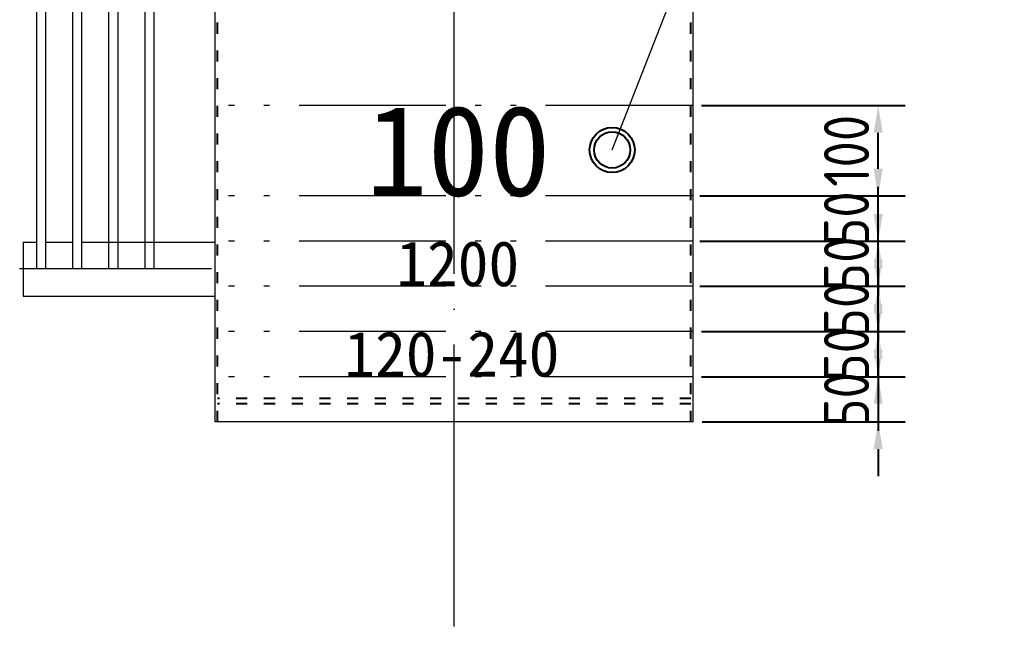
# Model space of a CAD drawing. Header units: millimetres. Extents: x 89051 to 218395, y -330386 to -125649.
# Drawn here: x 92223 to 93301, y -133700 to -133029 of the extents above; entities that cross this region are included whole.
import ezdxf

# ---------------------------------------------------------------- set-up
doc = ezdxf.new("R2010")
doc.units = ezdxf.units.MM
doc.header["$LTSCALE"] = 13
for name, pattern in [('1 实线', [0]), ('5 双点画线', [10.5, 6.25, -1.25, 0.25, -1.25, 0.25, -1.25]), ('ACAD_ISO03W100', [1.18, 0.47, -0.71]), ('ACAD_ISO04W100', [30, 24, -3, 0, -3]), ('CENTER', [50.8, 31.75, -6.35, 6.35, -6.35])]:
    doc.linetypes.add(name, pattern=pattern)
doc.layers.get('0').update_dxf_attribs({"color": 1, "linetype": 'CENTER'})
doc.layers.add('标注、文本', color=3, linetype='Continuous', lineweight=25)
doc.layers.add('铁心', color=3, linetype='Continuous', lineweight=0)
doc.layers.add('粗实线', color=4, linetype='Continuous')
doc.styles.get("Standard").update_dxf_attribs({"font": 'gbenor.shx', "bigfont": 'gbcbig.shx'})
doc.styles.add('Tahoma$001', font='tahoma.ttf', dxfattribs={"height": 2.159784})
doc.dimstyles.new('1-15', dxfattribs={"dimscale": 20, "dimtxt": 3.5, "dimasz": 2, "dimexe": 1.5, "dimexo": 0.5, "dimgap": 0.5, "dimtad": 1, "dimtoh": 1, "dimdec": 1, "dimdsep": 46, "dimtxsty": 'Standard', "dimcen": 2.5, "dimclrd": 3, "dimclre": 3, "dimclrt": 3, "dimadec": 0, "dimazin": 2, "dimtfac": 1, "dimtdec": 1, "dimtmove": 0, "dimatfit": 2, "dimfxl": 1, "dimarcsym": 0})

# ---------------------------------------------------------------- blocks, each defined once
blk = doc.blocks.new('*D572')
at = {"layer": 'Defpoints', "color": 0, "transparency": 16777216}
for p in [(92968.4, -133424), (92968.4, -133474), (93173.4, -133474)]:
    blk.add_point(p, dxfattribs=at)
at = {"layer": '标注、文本', "color": 3, "lineweight": -2, "transparency": 16777216}
for p, q in [((93173.4, -133394), (93173.4, -133364)), ((92978.4, -133424), (93203.4, -133424)), ((93173.4, -133424), (93173.4, -133474)), ((92978.4, -133474), (93203.4, -133474)), ((93173.4, -133504), (93173.4, -133534))]:
    blk.add_line(p, q, dxfattribs=at)
at = {"layer": '标注、文本', "color": 3, "transparency": 16777216}
for points in [[(93168.4, -133394), (93178.4, -133394), (93173.4, -133424)], [(93168.4, -133504), (93178.4, -133504), (93173.4, -133474)]]:
    blk.add_solid(points, dxfattribs=at)
at = {"layer": '标注、文本', "color": 3, "transparency": 16777216, "insert": (93138.4, -133449), "char_height": 50, "attachment_point": 5, "rotation": 90}
blk.add_mtext('50', dxfattribs=at)
blk = doc.blocks.new('*D573')
at = {"layer": 'Defpoints', "color": 0, "transparency": 16777216}
for p in [(92967.8, -133374), (93173.4, -133374), (92967.8, -133424)]:
    blk.add_point(p, dxfattribs=at)
at = {"layer": '标注、文本', "color": 3, "lineweight": -2, "transparency": 16777216}
for p, q in [((93173.4, -133344), (93173.4, -133314)), ((92977.8, -133374), (93203.4, -133374)), ((93173.4, -133424), (93173.4, -133374)), ((92977.8, -133424), (93203.4, -133424)), ((93173.4, -133454), (93173.4, -133484))]:
    blk.add_line(p, q, dxfattribs=at)
at = {"layer": '标注、文本', "color": 3, "transparency": 16777216}
for points in [[(93168.4, -133344), (93178.4, -133344), (93173.4, -133374)], [(93168.4, -133454), (93178.4, -133454), (93173.4, -133424)]]:
    blk.add_solid(points, dxfattribs=at)
at = {"layer": '标注、文本', "color": 3, "transparency": 16777216, "insert": (93138.4, -133399), "char_height": 50, "attachment_point": 5, "rotation": 90}
blk.add_mtext('50', dxfattribs=at)
blk = doc.blocks.new('*D574')
at = {"layer": 'Defpoints', "color": 0, "transparency": 16777216}
for p in [(92965.9, -133324), (93173.4, -133324), (92967.8, -133374)]:
    blk.add_point(p, dxfattribs=at)
at = {"layer": '标注、文本', "color": 3, "lineweight": -2, "transparency": 16777216}
for p, q in [((93173.4, -133294), (93173.4, -133264)), ((92975.9, -133324), (93203.4, -133324)), ((93173.4, -133374), (93173.4, -133324)), ((92977.8, -133374), (93203.4, -133374)), ((93173.4, -133404), (93173.4, -133434))]:
    blk.add_line(p, q, dxfattribs=at)
at = {"layer": '标注、文本', "color": 3, "transparency": 16777216}
for points in [[(93168.4, -133294), (93178.4, -133294), (93173.4, -133324)], [(93168.4, -133404), (93178.4, -133404), (93173.4, -133374)]]:
    blk.add_solid(points, dxfattribs=at)
at = {"layer": '标注、文本', "color": 3, "transparency": 16777216, "insert": (93138.4, -133349), "char_height": 50, "attachment_point": 5, "rotation": 90}
blk.add_mtext('50', dxfattribs=at)
blk = doc.blocks.new('*D575')
at = {"layer": 'Defpoints', "color": 0, "transparency": 16777216}
for p in [(92965.9, -133274), (93173.4, -133274), (92967.8, -133324)]:
    blk.add_point(p, dxfattribs=at)
at = {"layer": '标注、文本', "color": 3, "lineweight": -2, "transparency": 16777216}
for p, q in [((93173.4, -133244), (93173.4, -133214)), ((92975.9, -133274), (93203.4, -133274)), ((93173.4, -133324), (93173.4, -133274)), ((92977.8, -133324), (93203.4, -133324)), ((93173.4, -133354), (93173.4, -133384))]:
    blk.add_line(p, q, dxfattribs=at)
at = {"layer": '标注、文本', "color": 3, "transparency": 16777216}
for points in [[(93168.4, -133244), (93178.4, -133244), (93173.4, -133274)], [(93168.4, -133354), (93178.4, -133354), (93173.4, -133324)]]:
    blk.add_solid(points, dxfattribs=at)
at = {"layer": '标注、文本', "color": 3, "transparency": 16777216, "insert": (93138.4, -133299), "char_height": 50, "attachment_point": 5, "rotation": 90}
blk.add_mtext('50', dxfattribs=at)
blk = doc.blocks.new('*D576')
at = {"layer": 'Defpoints', "color": 0, "transparency": 16777216}
for p in [(92967.8, -133224), (93173.4, -133224), (92967.8, -133274)]:
    blk.add_point(p, dxfattribs=at)
at = {"layer": '标注、文本', "color": 3, "lineweight": -2, "transparency": 16777216}
for p, q in [((93173.4, -133194), (93173.4, -133164)), ((92977.8, -133224), (93203.4, -133224)), ((93173.4, -133274), (93173.4, -133224)), ((92977.8, -133274), (93203.4, -133274)), ((93173.4, -133304), (93173.4, -133334))]:
    blk.add_line(p, q, dxfattribs=at)
at = {"layer": '标注、文本', "color": 3, "transparency": 16777216}
for points in [[(93168.4, -133194), (93178.4, -133194), (93173.4, -133224)], [(93168.4, -133304), (93178.4, -133304), (93173.4, -133274)]]:
    blk.add_solid(points, dxfattribs=at)
at = {"layer": '标注、文本', "color": 3, "transparency": 16777216, "insert": (93138.4, -133249), "char_height": 50, "attachment_point": 5, "rotation": 90}
blk.add_mtext('50', dxfattribs=at)
blk = doc.blocks.new('*D577')
at = {"layer": 'Defpoints', "color": 0, "transparency": 16777216}
for p in [(92967.8, -133124), (93173.4, -133124), (92965.9, -133224)]:
    blk.add_point(p, dxfattribs=at)
at = {"layer": '标注、文本', "color": 3, "lineweight": -2, "transparency": 16777216}
for p, q in [((92977.8, -133124), (93203.4, -133124)), ((93173.4, -133194), (93173.4, -133154)), ((92975.9, -133224), (93203.4, -133224))]:
    blk.add_line(p, q, dxfattribs=at)
at = {"layer": '标注、文本', "color": 3, "transparency": 16777216}
for points in [[(93168.4, -133154), (93178.4, -133154), (93173.4, -133124)], [(93168.4, -133194), (93178.4, -133194), (93173.4, -133224)]]:
    blk.add_solid(points, dxfattribs=at)
at = {"layer": '标注、文本', "color": 3, "transparency": 16777216, "insert": (93138.4, -133174), "char_height": 50, "attachment_point": 5, "rotation": 90}
blk.add_mtext('100', dxfattribs=at)

msp = doc.modelspace()

# ---------------------------------------------------------------- linework, layer by layer
at = {"color": 7, "linetype": '1 实线', "lineweight": 0}
for p, q in [((92439.43, -133473.99), (92439.43, -132744.85)), ((92968.43, -133473.99), (92968.43, -132744.85)), ((92241.93, -133304.19), (92241.93, -132905.2)), ((92251.93, -133304.19), (92251.93, -132905.2)), ((92281.93, -133304.19), (92281.93, -132905.2)), ((92291.93, -133304.19), (92291.93, -132905.2)), ((92321.93, -133304.19), (92321.93, -132905.2)), ((92331.93, -133304.19), (92331.93, -132905.2)), ((92361.93, -133304.19), (92361.93, -132905.2)), ((92371.93, -133304.19), (92371.93, -132905.2)), ((92226.93, -133275), (92241.93, -133275)), ((92226.93, -133275), (92226.93, -133335)), ((92251.93, -133275), (92281.93, -133275)), ((92291.93, -133275), (92439.43, -133275)), ((92241.93, -133304.19), (92251.93, -133304.19)), ((92281.93, -133304.19), (92291.93, -133304.19)), ((92321.93, -133304.19), (92331.93, -133304.19)), ((92361.93, -133304.19), (92371.93, -133304.19)), ((92226.93, -133335), (92439.43, -133335)), ((92968.43, -133473.99), (92439.43, -133473.99))]:
    msp.add_line(p, q, dxfattribs=at)
at = {"layer": '标注、文本', "color": 1, "linetype": 'ACAD_ISO04W100', "lineweight": 15}
for p, q in [((92703.93, -133700.37), (92703.93, -132607.51)), ((92222.87, -133304.19), (92435.37, -133304.19))]:
    msp.add_line(p, q, dxfattribs=at)
at = {"layer": '标注、文本'}
for radius in [25, 20]:
    msp.add_circle((92878.93, -133173.15), radius, dxfattribs=at)
at = {"layer": '粗实线', "color": 2, "linetype": 'ACAD_ISO03W100', "ltscale": 2}
for p, q in [((92441.93, -133473.99), (92441.93, -132744.85)), ((92965.93, -133473.99), (92965.93, -132744.85)), ((92965.93, -133447.99), (92441.93, -133447.99)), ((92965.93, -133453.99), (92441.93, -133453.99))]:
    msp.add_line(p, q, dxfattribs=at)
at = {"layer": '粗实线', "color": 6, "linetype": '5 双点画线', "lineweight": 5, "ltscale": 2}
for p, q in [((92967.81, -133123.99), (92438.81, -133123.99)), ((92967.81, -133223.99), (92438.81, -133223.99)), ((92967.81, -133273.99), (92438.81, -133273.99)), ((92967.81, -133323.99), (92438.81, -133323.99)), ((92967.81, -133373.99), (92438.81, -133373.99)), ((92967.81, -133423.99), (92438.81, -133423.99))]:
    msp.add_line(p, q, dxfattribs=at)
at = {"layer": '铁心'}
msp.add_lwpolyline([(92878.93, -133173.15), (93301.07, -132094.11), (93301.07, -132094.11)], dxfattribs=at)

# ---------------------------------------------------------------- texts
at = {"layer": '铁心', "width": 1755.2419, "attachment_point": 1, "style": 'Tahoma$001'}
for s, insert, char_height in [('{\\fSimSun|b0|i0|c134|p2;100}', (92606.63, -133123.82), 100), ('{\\fSimSun|b0|i0|c134|p2;1200}', (92639.96, -133273.82), 50), ('{\\fSimSun|b0|i0|c134|p2;120-240}', (92582.49, -133373.82), 50)]:
    msp.add_mtext(s, dxfattribs=dict(at, insert=insert, char_height=char_height))

# ---------------------------------------------------------------- dimensions: what is measured, and where the dimension line sits
at = {"layer": '标注、文本'}
dim = msp.add_linear_dim(base=(93173.41, -133123.99), p1=(92965.93, -133223.99), p2=(92967.81, -133123.99), angle=90, dimstyle='1-15', override={"dimtxt": 2.5, "dimasz": 1.5}, dxfattribs=at)
dim.commit()
dim.dimension.update_dxf_attribs({"geometry": '*D577', "text_midpoint": (93138.41, -133173.99)})
for base, p1, p2, picture, middle in [((93173.41, -133223.99), (92967.81, -133273.99), (92967.81, -133223.99), '*D576', (93173.41, -133248.99)), ((93173.41, -133273.99), (92967.81, -133323.99), (92965.93, -133273.99), '*D575', (93173.41, -133298.99)), ((93173.41, -133323.99), (92967.81, -133373.99), (92965.93, -133323.99), '*D574', (93173.41, -133348.99)), ((93173.41, -133373.99), (92967.81, -133423.99), (92967.81, -133373.99), '*D573', (93173.41, -133398.99)), ((93173.41, -133473.99), (92968.43, -133423.99), (92968.43, -133473.99), '*D572', (93173.41, -133448.99))]:
    dim = msp.add_linear_dim(base=base, p1=p1, p2=p2, angle=90, dimstyle='1-15', override={"dimtxt": 2.5, "dimasz": 1.5}, dxfattribs=at)
    dim.commit()
    dim.dimension.update_dxf_attribs({"geometry": picture, "text_midpoint": middle, "dimtype": 160})

doc.saveas('drawing.dxf')
